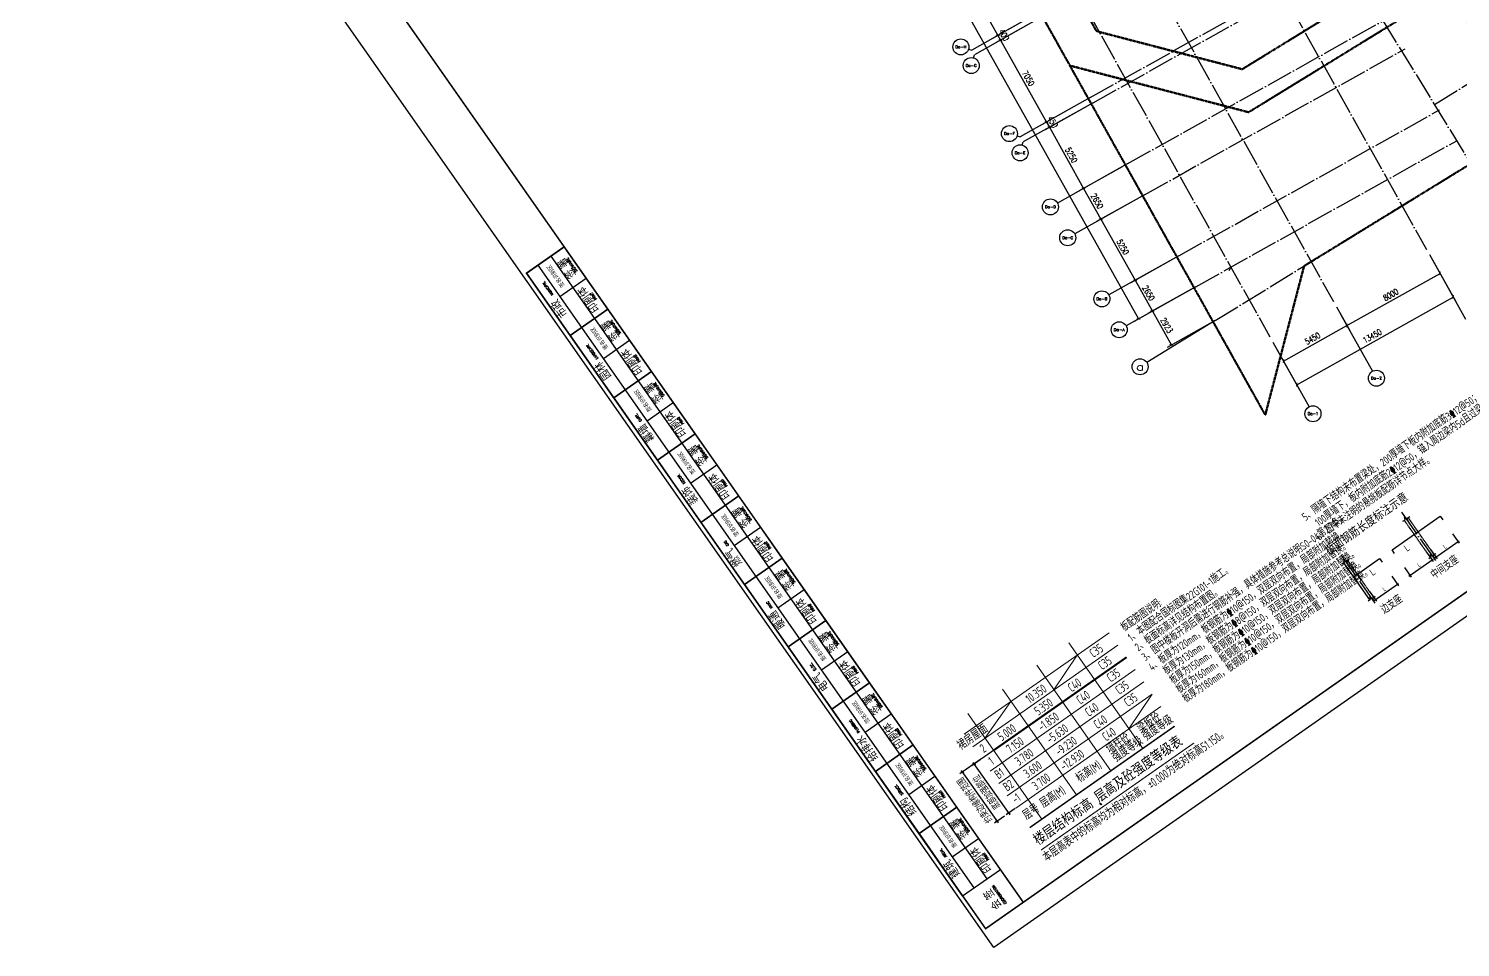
# Model space of a CAD drawing. Header units: millimetres. Extents: x 1089227 to 13101469, y 618865 to 10240562.
# Drawn here: x 2600926 to 2708273, y 4721512 to 4790405 of the extents above; entities that cross this region are included whole.
import ezdxf
from ezdxf.enums import TextEntityAlignment as Align

# ---------------------------------------------------------------- set-up
doc = ezdxf.new("R2010")
doc.units = ezdxf.units.MM
doc.header["$LTSCALE"] = 1000
doc.header["$PDMODE"] = 3
doc.header["$PDSIZE"] = 200
for name, pattern in [('A09-G-CTRL-用地红线+建筑退线_设计区$0$A02-G-MAIN-用地红线+退线_设计区$0$Redline1', [20, 10, -2, 2, -2, 2, -2]), ('DASH', [0.35, 0.25, -0.1]), ('DOTE', [2.42, 2, -0.2, 0.02, -0.2])]:
    doc.linetypes.add(name, pattern=pattern)
doc.layers.get('0').update_dxf_attribs({"linetype": 'CONTINUOUS'})
doc.layers.get('Defpoints').update_dxf_attribs({"linetype": 'CONTINUOUS'})
for name, color, linetype, lineweight in [('A09-G-CTRL-用地红线+建筑退线_设计区$0$Z-REDL(用地红线)', 10, 'CONTINUOUS', 60), ('S-TABLE', 113, 'CONTINUOUS', 0), ('S-TEXT', 32, 'CONTINUOUS', 0)]:
    doc.layers.add(name, color=color, linetype=linetype, lineweight=lineweight)
for name, color, linetype in [('AXIS', 3, 'CONTINUOUS'), ('AXIS_TEXT', 7, 'CONTINUOUS'), ('BFJ-L', 6, 'CONTINUOUS'), ('DIM', 3, 'CONTINUOUS'), ('DOTE', 1, 'DOTE'), ('DT', 3, 'CONTINUOUS'), ('JG-SM', 3, 'CONTINUOUS'), ('P-dim', 3, 'CONTINUOUS'), ('TAB_TH', 7, 'CONTINUOUS'), ('text-板面筋', 3, 'CONTINUOUS'), ('TK', 4, 'CONTINUOUS'), ('TK-TEXT', 7, 'CONTINUOUS'), ('VHBoundary', 4, 'CONTINUOUS'), ('梁__实线', 4, 'CONTINUOUS'), ('梁__虚线', 4, 'DASH')]:
    doc.layers.add(name, color=color, linetype=linetype)
doc.layers.add('TK-MEMO', color=8, linetype='CONTINUOUS', plot=False)
doc.styles.add('_TCH_AXIS', font='COMPLEX', dxfattribs={"bigfont": 'AllInOneBig.shx'})
doc.styles.add('_TCH_DIM_T3', font='SIMPLEX', dxfattribs={"width": 0.705882, "bigfont": 'AllInOneBig.shx'})
doc.styles.add('COMPLEX', font='COMPLEX', dxfattribs={"bigfont": 'AllInOneBig.shx'})
doc.styles.add('SADITK', font='sadixcsg.shx', dxfattribs={"bigfont": 'AllInOneBig.shx'})
doc.styles.add('SADITK-SX', font='simfang.ttf', dxfattribs={"width": 0.7})
doc.styles.add('SADITK-YW', font='romanc.shx', dxfattribs={"width": 0.7, "bigfont": 'AllInOneBig.shx'})
doc.styles.add('TM', font='simhei.ttf', dxfattribs={"width": 0.8})
doc.styles.add('TSSD_Dimension', font='tssdeng.shx', dxfattribs={"width": 0.75, "bigfont": 'Hztxt.shx'})
doc.styles.add('TSSD_Label', font='Tssdeng.shx', dxfattribs={"width": 0.7, "bigfont": 'hztxt.shx'})
doc.styles.add('TSSD_Norm', font='Tssdeng.shx', dxfattribs={"width": 0.7, "bigfont": 'hztxt.shx'})
doc.styles.add('TSSD_Rein', font='tssdeng.shx', dxfattribs={"width": 0.7, "bigfont": 'hztxt.shx'})
doc.styles.add('黑体', font='simhei.ttf', dxfattribs={"width": 0.8})
doc.dimstyles.new('_TCH_ARCH&&150', dxfattribs={"dimtxt": 446.25, "dimasz": 150, "dimexe": 375, "dimexo": 450, "dimgap": 189.375, "dimtad": 1, "dimdec": 0, "dimzin": 0, "dimdsep": 46, "dimtxsty": '_TCH_DIM_T3', "dimblk": 'ARCHTICK', "dimcen": 0.09, "dimclrt": 7, "dimazin": 2, "dimtfac": 1, "dimtdec": 0, "dimtix": 1, "dimtmove": 2, "dimatfit": 3, "dimfxl": 0, "dimtolj": 1, "dimtzin": 0, "dimarcsym": 0})
doc.dimstyles.new('TSSD_100_100', dxfattribs={"dimtxt": 350, "dimasz": 100, "dimexe": 150, "dimexo": 250, "dimgap": 100, "dimtad": 1, "dimdec": 0, "dimzin": 0, "dimdsep": 46, "dimtxsty": 'TSSD_Dimension', "dimblk": 'ARCHTICK', "dimblk1": 'ARCHTICK', "dimblk2": 'ARCHTICK', "dimcen": 0, "dimdle": 100, "dimclrt": 7, "dimadec": 0, "dimazin": 0, "dimtfac": 1, "dimtdec": 0, "dimtix": 1, "dimtmove": 2, "dimatfit": 3, "dimfxl": 0, "dimtolj": 1, "dimtzin": 0, "dimarcsym": 0})
doc.dimstyles.new('TSSD_150_150', dxfattribs={"dimtxt": 525, "dimasz": 150, "dimexe": 225, "dimexo": 375, "dimgap": 150, "dimtad": 1, "dimdec": 0, "dimzin": 0, "dimdsep": 46, "dimtxsty": 'TSSD_Dimension', "dimblk": 'ARCHTICK', "dimblk1": 'ARCHTICK', "dimblk2": 'ARCHTICK', "dimcen": 0, "dimdle": 150, "dimclrt": 7, "dimadec": 0, "dimazin": 0, "dimtfac": 1, "dimtdec": 0, "dimtix": 1, "dimtmove": 2, "dimatfit": 3, "dimfxl": 0, "dimtolj": 1, "dimtzin": 0, "dimarcsym": 0})

# ---------------------------------------------------------------- blocks, each defined once
blk = doc.blocks.new('0323最综用地红线')
at = {"layer": 'A09-G-CTRL-用地红线+建筑退线_设计区$0$Z-REDL(用地红线)', "color": 1, "linetype": 'A09-G-CTRL-用地红线+建筑退线_设计区$0$A02-G-MAIN-用地红线+退线_设计区$0$Redline1', "ltscale": 0.0005}
for points in [[(8169550, 3509328), (8160131, 3503545), (8152099, 3498611), (8138696, 3502107), (8115930, 3542824)], [(8158561, 3506101), (8151618, 3501837), (8140691, 3504687), (8118551, 3544286)], [(8153344, 3475908), (8156256, 3487078), (8166404, 3493310), (8175832, 3499100), (8189738, 3507641), (8203075, 3515832), (8223107, 3528134), (8224907, 3529233), (8229091, 3531724)], [(8138696, 3502107), (8153344, 3475908)]]:
    blk.add_lwpolyline(points, dxfattribs=at)
at = {"layer": 'Defpoints'}
blk.add_line((8150768, 3486993), (8150625, 3486724), dxfattribs=at)
blk = doc.blocks.new('template_31-施工图_A0_A0_1.0000_3fa9c08c64a9101061c9a26412af947e', base_point=(-1189, 0))
at = {"layer": 'TK'}
for p, q in [((-1187, 30), (-1187, 410)), ((-1180, 30), (-1180, 410)), ((-1172, 30), (-1172, 410)), ((-1180, 391), (-1164, 391)), ((-1180, 353), (-1164, 353)), ((-1180, 315), (-1164, 315)), ((-1180, 277), (-1164, 277)), ((-1180, 239), (-1164, 239)), ((-1180, 201), (-1164, 201)), ((-1180, 163), (-1164, 163)), ((-1180, 125), (-1164, 125)), ((-1180, 87), (-1164, 87)), ((-1180, 49), (-1164, 49))]:
    blk.add_line(p, q, dxfattribs=at)
for points in [[(-1189, 841), (1189, 841), (1189, 0), (-1189, 0)], [(-1187, 372), (-1164, 372), (-1164, 410), (-1187, 410)], [(-1187, 334), (-1164, 334), (-1164, 372), (-1187, 372)], [(-1187, 296), (-1164, 296), (-1164, 334), (-1187, 334)], [(-1187, 258), (-1164, 258), (-1164, 296), (-1187, 296)], [(-1187, 220), (-1164, 220), (-1164, 258), (-1187, 258)], [(-1187, 182), (-1164, 182), (-1164, 220), (-1187, 220)], [(-1187, 144), (-1164, 144), (-1164, 182), (-1187, 182)], [(-1187, 106), (-1164, 106), (-1164, 144), (-1187, 144)], [(-1187, 68), (-1164, 68), (-1164, 106), (-1187, 106)], [(-1187, 30), (-1164, 30), (-1164, 68), (-1187, 68)]]:
    blk.add_lwpolyline(points, close=True, dxfattribs=at)
at = {"layer": 'TK', "const_width": 0.8}
blk.add_lwpolyline([(-1164, 831), (-1164, 10), (1179, 10), (1179, 831)], close=True, dxfattribs=at)
at = {"layer": 'TK', "color": 4, "const_width": 0.8}
blk.add_lwpolyline([(-1164, 10), (-1187, 10), (-1187, 410), (-1164, 410)], close=True, dxfattribs=at)
at = {"layer": 'VHBoundary'}
blk.add_lwpolyline([(-1189, 841), (1189, 841), (1189, 0), (-1189, 0)], close=True, dxfattribs=at)
at = {"layer": 'TK', "style": 'SADITK-YW', "width": 0.9}
for s, p in [('   MUNICIPAL', (-1182, 391)), ('  LANDSCAPE', (-1182, 353)), ('  CURT.', (-1182, 315)), ('  DECOR.', (-1182, 277)), ('  GAS', (-1182, 239)), ('  HVAC', (-1182, 201)), ('  ELEC.', (-1182, 163)), ('  PLUMBING', (-1182, 125)), ('  STRUCT.', (-1182, 87)), ('  ARCHI.', (-1182, 49))]:
    blk.add_text(s, height=1.3, rotation=90, dxfattribs=at).set_placement(p)
at = {"layer": 'TK', "style": 'SADITK'}
for s, p in [('签 署', (-1167, 400.5)), ('印刷体', (-1167, 381.5)), ('签 署', (-1167, 362.5)), ('印刷体', (-1167, 343.5)), ('签 署', (-1167, 324.5)), ('印刷体', (-1167, 305.5)), ('签 署', (-1167, 286.5)), ('印刷体', (-1167, 267.5)), ('签 署', (-1167, 248.5)), ('印刷体', (-1167, 229.5)), ('签 署', (-1167, 210.5)), ('印刷体', (-1167, 191.5)), ('签 署', (-1167, 172.5)), ('印刷体', (-1167, 153.5)), ('签 署', (-1167, 134.5)), ('印刷体', (-1167, 115.5)), ('签 署', (-1167, 96.5)), ('印刷体', (-1167, 77.5)), ('签 署', (-1167, 58.5)), ('印刷体', (-1167, 39.5))]:
    blk.add_text(s, height=4, rotation=90, dxfattribs=at).set_placement(p, align=Align.CENTER)
at = {"layer": 'TK', "style": 'SADITK-YW', "width": 0.9}
for s, p in [('SIGNATURE', (-1165.5, 400.5)), ('PRINT', (-1165.5, 381.5)), ('SIGNATURE', (-1165.5, 362.5)), ('PRINT', (-1165.5, 343.5)), ('SIGNATURE', (-1165.5, 324.5)), ('PRINT', (-1165.5, 305.5)), ('SIGNATURE', (-1165.5, 286.5)), ('PRINT', (-1165.5, 267.5)), ('SIGNATURE', (-1165.5, 248.5)), ('PRINT', (-1165.5, 229.5)), ('SIGNATURE', (-1165.5, 210.5)), ('PRINT', (-1165.5, 191.5)), ('SIGNATURE', (-1165.5, 172.5)), ('PRINT', (-1165.5, 153.5)), ('SIGNATURE', (-1165.5, 134.5)), ('PRINT', (-1165.5, 115.5)), ('SIGNATURE', (-1165.5, 96.5)), ('PRINT', (-1165.5, 77.5)), ('SIGNATURE', (-1165.5, 58.5)), ('PRINT', (-1165.5, 39.5)), ('COORDINATION', (-1171, 20))]:
    blk.add_text(s, height=1.3, rotation=90, dxfattribs=at).set_placement(p, align=Align.CENTER)
at = {"layer": 'TK', "style": 'SADITK'}
for s, p in [('市政', (-1181.5, 391)), ('园林', (-1181.5, 353)), ('幕墙', (-1181.5, 315)), ('装饰', (-1181.5, 277)), ('燃气', (-1181.5, 239)), ('暖通', (-1181.5, 201)), ('电气', (-1181.5, 163)), ('给排水', (-1181.5, 125)), ('结构', (-1181.5, 87)), ('建筑', (-1181.5, 49))]:
    blk.add_text(s, height=4, rotation=90, dxfattribs=at).set_placement(p, align=Align.RIGHT)
blk.add_text('会 签', height=4, rotation=90, dxfattribs=at).set_placement((-1176, 20), align=Align.MIDDLE)
at = {"layer": 'TK-MEMO', "style": 'SADITK'}
for p in [(-1176, 400.5), (-1176, 362.5), (-1176, 324.5), (-1176, 286.5), (-1176, 248.5), (-1176, 210.5), (-1176, 172.5), (-1176, 134.5), (-1176, 96.5), (-1176, 58.5)]:
    blk.add_text('签名识别区', height=2, rotation=90, dxfattribs=at).set_placement(p, align=Align.MIDDLE)
at = {"layer": 'TK-TEXT', "style": 'SADITK-SX', "width": 0.7}
for tag, p in [('市政会签', (-1176, 381.5)), ('园林会签', (-1176, 343.5)), ('幕墙会签', (-1176, 305.5)), ('装饰会签', (-1176, 267.5)), ('燃气会签', (-1176, 229.5)), ('暖通会签', (-1176, 191.5)), ('电气会签', (-1176, 153.5)), ('给排水会签', (-1176, 115.5)), ('结构会签', (-1176, 77.5)), ('建筑会签', (-1176, 39.5))]:
    blk.add_attdef(tag, text='', height=4, rotation=90, dxfattribs=at).set_placement(p, align=Align.MIDDLE_CENTER)
for tag, height, p in [('专业审定', 4, (1134.75, 268)), ('专业审核', 4, (1134.75, 248)), ('项目负责1', 4, (1134.75, 238)), ('项目负责2', 4, (1134.75, 228)), ('专业负责1', 4, (1134.75, 218)), ('专业负责2', 4, (1134.75, 208)), ('专业校对', 4, (1134.75, 198)), ('专业设计', 4, (1134.75, 188)), ('方案设计', 4, (1134.75, 178)), ('专业制图', 4, (1134.75, 168)), ('建设单位_001', 4, (1148.5, 140)), ('建设地点_001', 4, (1148.5, 124)), ('工程名称_001', 4, (1148.5, 106)), ('子项名称_001', 4, (1148.5, 86)), ('图纸名称_001', 4, (1148.5, 66)), ('版次', 4, (1129.5, 53)), ('日期', 4, (1165, 53)), ('图别', 4, (1129.5, 43)), ('图号', 4, (1165, 43)), ('合同号', 4, (1136, 30)), ('项目编号1', 2, (1114.06, 13.58)), ('阶段编号1', 2, (1132.25, 13.75)), ('子项编号1', 2, (1144.75, 13.75))]:
    blk.add_attdef(tag, text='', height=height, dxfattribs=at).set_placement(p, align=Align.MIDDLE_CENTER)
blk = doc.blocks.new('_ArchTick')
at = {"color": 0, "linetype": 'ByBlock', "const_width": 0.3}
blk.add_lwpolyline([(-0.71, -0.71), (0.71, 0.71)], dxfattribs=at)
blk = doc.blocks.new('*D419')
at = {"layer": 'AXIS', "color": 0, "lineweight": -2, "transparency": 16777216}
for p, q in [((-169926, -51750), (-167960, -55262)), ((-179879, -61506), (-168143, -54935)), ((-181662, -58321), (-179696, -61833))]:
    blk.add_line(p, q, dxfattribs=at)
at = {"layer": 'Defpoints', "color": 0, "transparency": 16777216}
for p in [(-170146, -51358), (-168143, -54935), (-181882, -57929)]:
    blk.add_point(p, dxfattribs=at)
at = {"layer": 'AXIS', "color": 0, "lineweight": -2, "transparency": 16777216, "xscale": 150, "yscale": 150, "zscale": 150}
for p, rotation in [((-168143, -54935), 29.2447278322574), ((-179879, -61506), 209.2447278322574)]:
    blk.add_blockref('_ArchTick', p, dxfattribs=dict(at, rotation=rotation))
at = {"layer": 'AXIS', "color": 7, "transparency": 16777216, "insert": (-174213, -57861), "char_height": 446.2, "attachment_point": 5, "rotation": 29.24473, "style": '_TCH_DIM_T3'}
blk.add_mtext('\\A1;13450', dxfattribs=at)
blk = doc.blocks.new('*D420')
at = {"layer": 'AXIS', "color": 0, "lineweight": -2, "transparency": 16777216}
for p, q in [((-176907, -55659), (-175932, -57399)), ((-180871, -59734), (-176116, -57071)), ((-181662, -58321), (-180688, -60061))]:
    blk.add_line(p, q, dxfattribs=at)
at = {"layer": 'Defpoints', "color": 0, "transparency": 16777216}
for p in [(-177127, -55266), (-181882, -57929), (-176116, -57071)]:
    blk.add_point(p, dxfattribs=at)
at = {"layer": 'AXIS', "color": 0, "lineweight": -2, "transparency": 16777216, "xscale": 150, "yscale": 150, "zscale": 150}
for p, rotation in [((-176116, -57071), 29.24472783225857), ((-180871, -59734), 209.2447278322586)]:
    blk.add_blockref('_ArchTick', p, dxfattribs=dict(at, rotation=rotation))
at = {"layer": 'AXIS', "color": 7, "transparency": 16777216, "insert": (-178695, -58043), "char_height": 446.2, "attachment_point": 5, "rotation": 29.24473, "style": '_TCH_DIM_T3'}
blk.add_mtext('\\A1;5450', dxfattribs=at)
blk = doc.blocks.new('*D421')
at = {"layer": 'AXIS', "color": 0, "lineweight": -2, "transparency": 16777216}
for p, q in [((-169926, -51750), (-168952, -53490)), ((-176116, -57071), (-169135, -53163)), ((-176907, -55659), (-175932, -57399))]:
    blk.add_line(p, q, dxfattribs=at)
at = {"layer": 'Defpoints', "color": 0, "transparency": 16777216}
for p in [(-170146, -51358), (-169135, -53163), (-177127, -55266)]:
    blk.add_point(p, dxfattribs=at)
at = {"layer": 'AXIS', "color": 0, "lineweight": -2, "transparency": 16777216, "xscale": 150, "yscale": 150, "zscale": 150}
for p, rotation in [((-169135, -53163), 29.24472783225661), ((-176116, -57071), 209.2447278322566)]:
    blk.add_blockref('_ArchTick', p, dxfattribs=dict(at, rotation=rotation))
at = {"layer": 'AXIS', "color": 7, "transparency": 16777216, "insert": (-172827, -54757), "char_height": 446.2, "attachment_point": 5, "rotation": 29.24473, "style": '_TCH_DIM_T3'}
blk.add_mtext('\\A1;8000', dxfattribs=at)
blk = doc.blocks.new('_AXISO')
blk.add_circle((0, 0), 0.5)
at = {"layer": 'AXIS_TEXT', "style": 'COMPLEX', "width": 1.041667}
blk.add_attdef('A', text='', height=0.56, dxfattribs=at).set_placement((-0.25, -0.28), (0.25, -0.28), align=Align.FIT)
blk = doc.blocks.new('*D422')
at = {"layer": 'AXIS', "color": 0, "lineweight": -2, "transparency": 16777216}
for p, q in [((-216696, -2812), (-220950, -5193)), ((-220623, -5010), (-191750, -56577)), ((-187823, -54379), (-192077, -56760))]:
    blk.add_line(p, q, dxfattribs=at)
at = {"layer": 'Defpoints', "color": 0, "transparency": 16777216}
for p in [(-216304, -2592), (-187431, -54159), (-191750, -56577)]:
    blk.add_point(p, dxfattribs=at)
at = {"layer": 'AXIS', "color": 0, "lineweight": -2, "transparency": 16777216, "xscale": 150, "yscale": 150, "zscale": 150}
for p, rotation in [((-220623, -5010), 119.2447278322573), ((-191750, -56577), 299.2447278322574)]:
    blk.add_blockref('_ArchTick', p, dxfattribs=dict(at, rotation=rotation))
at = {"layer": 'AXIS', "color": 7, "transparency": 16777216, "insert": (-205826, -30592), "char_height": 446.2, "attachment_point": 5, "rotation": 299.24473, "style": '_TCH_DIM_T3'}
blk.add_mtext('\\A1;59100', dxfattribs=at)
blk = doc.blocks.new('*D423')
at = {"layer": 'AXIS', "color": 0, "lineweight": -2, "transparency": 16777216}
for p, q in [((-187823, -54379), (-191030, -56174)), ((-190703, -55991), (-189275, -58541)), ((-186395, -56929), (-189602, -58725))]:
    blk.add_line(p, q, dxfattribs=at)
at = {"layer": 'Defpoints', "color": 0, "transparency": 16777216}
for p in [(-187431, -54159), (-186003, -56709), (-189275, -58541)]:
    blk.add_point(p, dxfattribs=at)
at = {"layer": 'AXIS', "color": 0, "lineweight": -2, "transparency": 16777216, "xscale": 150, "yscale": 150, "zscale": 150}
for p, rotation in [((-190703, -55991), 119.2447278322491), ((-189275, -58541), 299.2447278322491)]:
    blk.add_blockref('_ArchTick', p, dxfattribs=dict(at, rotation=rotation))
at = {"layer": 'AXIS', "color": 7, "transparency": 16777216, "insert": (-189629, -57065), "char_height": 446.2, "attachment_point": 5, "rotation": 299.24473, "style": '_TCH_DIM_T3'}
blk.add_mtext('\\A1;2923', dxfattribs=at)
blk = doc.blocks.new('*D424')
at = {"layer": 'AXIS', "color": 0, "lineweight": -2, "transparency": 16777216}
for p, q in [((-189118, -52067), (-192325, -53862)), ((-191997, -53679), (-190703, -55991)), ((-187823, -54379), (-191030, -56174))]:
    blk.add_line(p, q, dxfattribs=at)
at = {"layer": 'Defpoints', "color": 0, "transparency": 16777216}
for p in [(-188725, -51847), (-187431, -54159), (-190703, -55991)]:
    blk.add_point(p, dxfattribs=at)
at = {"layer": 'AXIS', "color": 0, "lineweight": -2, "transparency": 16777216, "xscale": 150, "yscale": 150, "zscale": 150}
for p, rotation in [((-191997, -53679), 119.2447278322587), ((-190703, -55991), 299.2447278322587)]:
    blk.add_blockref('_ArchTick', p, dxfattribs=dict(at, rotation=rotation))
at = {"layer": 'AXIS', "color": 7, "transparency": 16777216, "insert": (-190990, -54633), "char_height": 446.2, "attachment_point": 5, "rotation": 299.24473, "style": '_TCH_DIM_T3'}
blk.add_mtext('\\A1;2650', dxfattribs=at)
blk = doc.blocks.new('*D425')
at = {"layer": 'AXIS', "color": 0, "lineweight": -2, "transparency": 16777216}
for p, q in [((-191683, -47486), (-194889, -49281)), ((-194562, -49098), (-191997, -53679)), ((-189118, -52067), (-192325, -53862))]:
    blk.add_line(p, q, dxfattribs=at)
at = {"layer": 'Defpoints', "color": 0, "transparency": 16777216}
for p in [(-191290, -47266), (-188725, -51847), (-191997, -53679)]:
    blk.add_point(p, dxfattribs=at)
at = {"layer": 'AXIS', "color": 0, "lineweight": -2, "transparency": 16777216, "xscale": 150, "yscale": 150, "zscale": 150}
for p, rotation in [((-194562, -49098), 119.2447278322575), ((-191997, -53679), 299.2447278322575)]:
    blk.add_blockref('_ArchTick', p, dxfattribs=dict(at, rotation=rotation))
at = {"layer": 'AXIS', "color": 7, "transparency": 16777216, "insert": (-192920, -51187), "char_height": 446.2, "attachment_point": 5, "rotation": 299.24473, "style": '_TCH_DIM_T3'}
blk.add_mtext('\\A1;5250', dxfattribs=at)
blk = doc.blocks.new('*D426')
at = {"layer": 'AXIS', "color": 0, "lineweight": -2, "transparency": 16777216}
for p, q in [((-192977, -45174), (-196184, -46969)), ((-195857, -46786), (-194562, -49098)), ((-191683, -47486), (-194889, -49281))]:
    blk.add_line(p, q, dxfattribs=at)
at = {"layer": 'Defpoints', "color": 0, "transparency": 16777216}
for p in [(-192585, -44954), (-191290, -47266), (-194562, -49098)]:
    blk.add_point(p, dxfattribs=at)
at = {"layer": 'AXIS', "color": 0, "lineweight": -2, "transparency": 16777216, "xscale": 150, "yscale": 150, "zscale": 150}
for p, rotation in [((-195857, -46786), 119.2447278322587), ((-194562, -49098), 299.2447278322587)]:
    blk.add_blockref('_ArchTick', p, dxfattribs=dict(at, rotation=rotation))
at = {"layer": 'AXIS', "color": 7, "transparency": 16777216, "insert": (-194850, -47740), "char_height": 446.2, "attachment_point": 5, "rotation": 299.24473, "style": '_TCH_DIM_T3'}
blk.add_mtext('\\A1;2650', dxfattribs=at)
blk = doc.blocks.new('*D427')
at = {"layer": 'AXIS', "color": 0, "lineweight": -2, "transparency": 16777216}
for p, q in [((-195542, -40593), (-198749, -42388)), ((-198422, -42205), (-195857, -46786)), ((-192977, -45174), (-196184, -46969))]:
    blk.add_line(p, q, dxfattribs=at)
at = {"layer": 'Defpoints', "color": 0, "transparency": 16777216}
for p in [(-195150, -40373), (-192585, -44954), (-195857, -46786)]:
    blk.add_point(p, dxfattribs=at)
at = {"layer": 'AXIS', "color": 0, "lineweight": -2, "transparency": 16777216, "xscale": 150, "yscale": 150, "zscale": 150}
for p, rotation in [((-198422, -42205), 119.2447278322575), ((-195857, -46786), 299.2447278322575)]:
    blk.add_blockref('_ArchTick', p, dxfattribs=dict(at, rotation=rotation))
at = {"layer": 'AXIS', "color": 7, "transparency": 16777216, "insert": (-196779, -44294), "char_height": 446.2, "attachment_point": 5, "rotation": 299.24473, "style": '_TCH_DIM_T3'}
blk.add_mtext('\\A1;5250', dxfattribs=at)
blk = doc.blocks.new('*D428')
at = {"layer": 'AXIS', "color": 0, "lineweight": -2, "transparency": 16777216}
for p, q in [((-195762, -40200), (-198969, -41995)), ((-195542, -40593), (-198749, -42388)), ((-198642, -41812), (-198715, -41681)), ((-198642, -41812), (-198422, -42205)), ((-198422, -42205), (-198348, -42336))]:
    blk.add_line(p, q, dxfattribs=at)
at = {"layer": 'Defpoints', "color": 0, "transparency": 16777216}
for p in [(-195370, -39980), (-195150, -40373), (-198422, -42205)]:
    blk.add_point(p, dxfattribs=at)
at = {"layer": 'AXIS', "color": 0, "lineweight": -2, "transparency": 16777216, "xscale": 150, "yscale": 150, "zscale": 150}
for p, rotation in [((-198642, -41812), 299.2447278322708), ((-198422, -42205), 119.2447278322708)]:
    blk.add_blockref('_ArchTick', p, dxfattribs=dict(at, rotation=rotation))
at = {"layer": 'AXIS', "color": 7, "transparency": 16777216, "insert": (-198172, -41807), "char_height": 446.2, "attachment_point": 5, "rotation": 299.24473, "style": '_TCH_DIM_T3'}
blk.add_mtext('\\A1;450', dxfattribs=at)
blk = doc.blocks.new('*D429')
at = {"layer": 'AXIS', "color": 0, "lineweight": -2, "transparency": 16777216}
for p, q in [((-199206, -34049), (-202413, -35844)), ((-202086, -35661), (-198642, -41812)), ((-195762, -40200), (-198969, -41995))]:
    blk.add_line(p, q, dxfattribs=at)
at = {"layer": 'Defpoints', "color": 0, "transparency": 16777216}
for p in [(-198814, -33829), (-195370, -39980), (-198642, -41812)]:
    blk.add_point(p, dxfattribs=at)
at = {"layer": 'AXIS', "color": 0, "lineweight": -2, "transparency": 16777216, "xscale": 150, "yscale": 150, "zscale": 150}
for p, rotation in [((-202086, -35661), 119.244727832259), ((-198642, -41812), 299.244727832259)]:
    blk.add_blockref('_ArchTick', p, dxfattribs=dict(at, rotation=rotation))
at = {"layer": 'AXIS', "color": 7, "transparency": 16777216, "insert": (-200004, -38535), "char_height": 446.2, "attachment_point": 5, "rotation": 299.24473, "style": '_TCH_DIM_T3'}
blk.add_mtext('\\A1;7050', dxfattribs=at)
blk = doc.blocks.new('*D430')
at = {"layer": 'AXIS', "color": 0, "lineweight": -2, "transparency": 16777216}
for p, q in [((-199402, -33700), (-202608, -35495)), ((-199206, -34049), (-202413, -35844)), ((-202281, -35312), (-202354, -35181)), ((-202281, -35312), (-202086, -35661)), ((-202086, -35661), (-202012, -35792))]:
    blk.add_line(p, q, dxfattribs=at)
at = {"layer": 'Defpoints', "color": 0, "transparency": 16777216}
for p in [(-199009, -33480), (-198814, -33829), (-202086, -35661)]:
    blk.add_point(p, dxfattribs=at)
at = {"layer": 'AXIS', "color": 0, "lineweight": -2, "transparency": 16777216, "xscale": 150, "yscale": 150, "zscale": 150}
for p, rotation in [((-202281, -35312), 299.2447278322232), ((-202086, -35661), 119.2447278322232)]:
    blk.add_blockref('_ArchTick', p, dxfattribs=dict(at, rotation=rotation))
at = {"layer": 'AXIS', "color": 7, "transparency": 16777216, "insert": (-201824, -35285), "char_height": 446.2, "attachment_point": 5, "rotation": 299.24473, "style": '_TCH_DIM_T3'}
blk.add_mtext('\\A1;400', dxfattribs=at)
blk = doc.blocks.new('*D431')
at = {"layer": 'AXIS', "color": 0, "lineweight": -2, "transparency": 16777216}
for p, q in [((-201258, -30384), (-204465, -32179)), ((-204138, -31996), (-202281, -35312)), ((-199402, -33700), (-202608, -35495))]:
    blk.add_line(p, q, dxfattribs=at)
at = {"layer": 'Defpoints', "color": 0, "transparency": 16777216}
for p in [(-200866, -30164), (-199009, -33480), (-202281, -35312)]:
    blk.add_point(p, dxfattribs=at)
at = {"layer": 'AXIS', "color": 0, "lineweight": -2, "transparency": 16777216, "xscale": 150, "yscale": 150, "zscale": 150}
for p, rotation in [((-204138, -31996), 119.2447278322526), ((-202281, -35312), 299.2447278322526)]:
    blk.add_blockref('_ArchTick', p, dxfattribs=dict(at, rotation=rotation))
at = {"layer": 'AXIS', "color": 7, "transparency": 16777216, "insert": (-202850, -33452), "char_height": 446.2, "attachment_point": 5, "rotation": 299.24473, "style": '_TCH_DIM_T3'}
blk.add_mtext('\\A1;3800', dxfattribs=at)
blk = doc.blocks.new('*D450')
at = {"layer": 'AXIS', "color": 0, "lineweight": -2, "transparency": 16777216}
for p, q in [((-173409, -19984), (-175525, -21284)), ((-175206, -21087), (-165000, -37704)), ((-163203, -36600), (-165320, -37900))]:
    blk.add_line(p, q, dxfattribs=at)
at = {"layer": 'Defpoints', "color": 0, "transparency": 16777216}
for p in [(-173025, -19748), (-162820, -36364), (-165000, -37704)]:
    blk.add_point(p, dxfattribs=at)
at = {"layer": 'AXIS', "color": 0, "lineweight": -2, "transparency": 16777216, "xscale": 150, "yscale": 150, "zscale": 150}
for p, rotation in [((-175206, -21087), 121.5582110074274), ((-165000, -37704), 301.5582110074274)]:
    blk.add_blockref('_ArchTick', p, dxfattribs=dict(at, rotation=rotation))
at = {"layer": 'AXIS', "color": 7, "transparency": 16777216, "insert": (-169751, -29180), "char_height": 446.2, "attachment_point": 5, "rotation": 301.55821, "style": '_TCH_DIM_T3'}
blk.add_mtext('\\A1;19500', dxfattribs=at)
blk = doc.blocks.new('*D451')
at = {"layer": 'AXIS', "color": 0, "lineweight": -2, "transparency": 16777216}
for p, q in [((-166814, -30720), (-168068, -31490)), ((-167748, -31294), (-164137, -37173)), ((-163203, -36600), (-164457, -37370))]:
    blk.add_line(p, q, dxfattribs=at)
at = {"layer": 'Defpoints', "color": 0, "transparency": 16777216}
for p in [(-166431, -30485), (-162820, -36364), (-164137, -37173)]:
    blk.add_point(p, dxfattribs=at)
at = {"layer": 'AXIS', "color": 0, "lineweight": -2, "transparency": 16777216, "xscale": 150, "yscale": 150, "zscale": 150}
for p, rotation in [((-167748, -31294), 121.5582110074271), ((-164137, -37173), 301.5582110074271)]:
    blk.add_blockref('_ArchTick', p, dxfattribs=dict(at, rotation=rotation))
at = {"layer": 'AXIS', "color": 7, "transparency": 16777216, "insert": (-165591, -34018), "char_height": 446.2, "attachment_point": 5, "rotation": 301.55821, "style": '_TCH_DIM_T3'}
blk.add_mtext('\\A1;6900', dxfattribs=at)
blk = doc.blocks.new('*D899')
at = {"layer": 'Defpoints', "color": 0, "ltscale": 1000, "transparency": 16777216}
for p in [(530, 8167, 94555), (-405, 3667), (586, 3667, 94555)]:
    blk.add_point(p, dxfattribs=at)
at = {"layer": 'P-dim', "color": 0, "lineweight": -2, "ltscale": 1000, "transparency": 16777216}
for p, q in [((155, 8167), (-630, 8167)), ((-405, 8317), (-405, 3517)), ((211, 3667), (-630, 3667))]:
    blk.add_line(p, q, dxfattribs=at)
at = {"layer": 'P-dim', "color": 0, "lineweight": -2, "ltscale": 1000, "transparency": 16777216, "xscale": 150, "yscale": 150, "zscale": 150}
for p, rotation in [((-405, 8167), 90), ((-405, 3667), 270)]:
    blk.add_blockref('_ArchTick', p, dxfattribs=dict(at, rotation=rotation))
at = {"layer": 'P-dim', "color": 7, "ltscale": 1000, "transparency": 16777216, "insert": (-817, 5917), "char_height": 525, "attachment_point": 5, "rotation": 90, "style": 'TSSD_Rein'}
blk.add_mtext('\\A1;底部加强部位', dxfattribs=at)
blk = doc.blocks.new('*D900')
at = {"layer": 'Defpoints', "color": 0, "ltscale": 1000, "transparency": 16777216}
for p in [(586, 8167, 94555), (-1476, 3667), (-405, 3667)]:
    blk.add_point(p, dxfattribs=at)
at = {"layer": 'P-dim', "color": 0, "lineweight": -2, "ltscale": 1000, "transparency": 16777216}
for p, q in [((211, 8167), (-1701, 8167)), ((-1476, 8317), (-1476, 3517)), ((-780, 3667), (-1701, 3667))]:
    blk.add_line(p, q, dxfattribs=at)
at = {"layer": 'P-dim', "color": 0, "lineweight": -2, "ltscale": 1000, "transparency": 16777216, "xscale": 150, "yscale": 150, "zscale": 150}
for p, rotation in [((-1476, 8167), 90), ((-1476, 3667), 270)]:
    blk.add_blockref('_ArchTick', p, dxfattribs=dict(at, rotation=rotation))
at = {"layer": 'P-dim', "color": 7, "ltscale": 1000, "transparency": 16777216, "insert": (-1888, 5917), "char_height": 525, "attachment_point": 5, "rotation": 90, "style": 'TSSD_Rein'}
blk.add_mtext('\\A1;约束边缘构件范围', dxfattribs=at)
blk = doc.blocks.new('*D596')
at = {"layer": 'Defpoints', "color": 0, "transparency": 16777216}
for p in [(2703001, 4749544), (2701338, 4748379), (2703556, 4748750)]:
    blk.add_point(p, dxfattribs=at)
at = {"layer": 'DIM', "color": 0, "lineweight": -2, "transparency": 16777216}
for p, q in [((2703144, 4749339), (2703643, 4748627)), ((2701481, 4748174), (2701980, 4747463)), ((2701812, 4747528), (2703638, 4748807))]:
    blk.add_line(p, q, dxfattribs=at)
at = {"layer": 'DIM', "color": 0, "lineweight": -2, "transparency": 16777216, "xscale": 100, "yscale": 100, "zscale": 100}
for p, rotation in [((2703556, 4748750), 35.00532205412573), ((2701894, 4747585), 215.0053220541257)]:
    blk.add_blockref('_ArchTick', p, dxfattribs=dict(at, rotation=rotation))
at = {"layer": 'DIM', "color": 7, "transparency": 16777216, "insert": (2702567, 4748393), "char_height": 350, "attachment_point": 5, "rotation": 35.00532, "style": 'TSSD_Dimension'}
blk.add_mtext('\\A1;L', dxfattribs=at)
blk = doc.blocks.new('*D597')
at = {"layer": 'Defpoints', "color": 0, "transparency": 16777216}
for p in [(2707546, 4752727), (2705884, 4751563), (2708102, 4751934)]:
    blk.add_point(p, dxfattribs=at)
at = {"layer": 'DIM', "color": 0, "lineweight": -2, "transparency": 16777216}
for p, q in [((2707690, 4752523), (2708188, 4751811)), ((2706027, 4751358), (2706526, 4750646)), ((2706358, 4750712), (2708184, 4751991))]:
    blk.add_line(p, q, dxfattribs=at)
at = {"layer": 'DIM', "color": 0, "lineweight": -2, "transparency": 16777216, "xscale": 100, "yscale": 100, "zscale": 100}
for p, rotation in [((2708102, 4751934), 35.00532205412573), ((2706440, 4750769), 215.0053220541257)]:
    blk.add_blockref('_ArchTick', p, dxfattribs=dict(at, rotation=rotation))
at = {"layer": 'DIM', "color": 7, "transparency": 16777216, "insert": (2707113, 4751577), "char_height": 350, "attachment_point": 5, "rotation": 35.00532, "style": 'TSSD_Dimension'}
blk.add_mtext('\\A1;L', dxfattribs=at)
blk = doc.blocks.new('*D598')
at = {"layer": 'Defpoints', "color": 0, "transparency": 16777216}
for p in [(2705597, 4751362), (2703934, 4750198), (2706153, 4750568)]:
    blk.add_point(p, dxfattribs=at)
at = {"layer": 'DIM', "color": 0, "lineweight": -2, "transparency": 16777216}
for p, q in [((2704408, 4749346), (2706235, 4750626)), ((2705740, 4751157), (2706239, 4750445)), ((2704078, 4749993), (2704576, 4749281))]:
    blk.add_line(p, q, dxfattribs=at)
at = {"layer": 'DIM', "color": 0, "lineweight": -2, "transparency": 16777216, "xscale": 100, "yscale": 100, "zscale": 100}
for p, rotation in [((2706153, 4750568), 35.00532205412573), ((2704490, 4749404), 215.0053220541257)]:
    blk.add_blockref('_ArchTick', p, dxfattribs=dict(at, rotation=rotation))
at = {"layer": 'DIM', "color": 7, "transparency": 16777216, "insert": (2705164, 4750211), "char_height": 350, "attachment_point": 5, "rotation": 35.00532, "style": 'TSSD_Dimension'}
blk.add_mtext('\\A1;L', dxfattribs=at)
blk = doc.blocks.new('裙房轴网260428')
at = {"layer": 'AXIS'}
for p, q in [((-199009.2, -33479.8), (-204244.4, -36411)), ((-198813.8, -33828.8), (-204049, -36760)), ((-204483.6, -36343.5), (-204244.4, -36411)), ((-204116.5, -36999.2), (-204049, -36760)), ((-195369.5, -39980.2), (-200604.8, -42911.5)), ((-195149.7, -40372.9), (-200384.9, -43304.1)), ((-200844, -42844), (-200604.8, -42911.5)), ((-200452.4, -43543.3), (-200384.9, -43304.1)), ((-192584.9, -44953.7), (-197820.1, -47884.9)), ((-191290.2, -47265.9), (-196525.5, -50197.2)), ((-188725.4, -51846.8), (-193960.6, -54778)), ((-187430.7, -54159), (-192666, -57090.2)), ((-185994.6, -56704.8), (-191113.2, -59848.5))]:
    blk.add_line(p, q, dxfattribs=at)
at = {"layer": 'DOTE', "color": 16, "linetype": 'DOTE'}
for p, q in [((-209975.5, 19777.9), (-170146.2, -51357.7)), ((-216955.8, 15869.5), (-177126.5, -55266.1)), ((-221711.1, 13207), (-181881.9, -57928.6)), ((-169551.2, -40498.9), (-97846.3, 3542.3)), ((-179795.3, -23820.2), (-165316.3, -47393.9)), ((-195369.5, -39980.2), (-175822.2, -29035.5)), ((-195149.7, -40372.9), (-175602.3, -29428.2)), ((-192584.9, -44953.7), (-173037.5, -34009)), ((-191290.2, -47265.9), (-171742.8, -36321.2)), ((-188725.4, -51846.8), (-169178, -40902.1)), ((-187430.7, -54159), (-167883.4, -43214.3)), ((-185994.6, -56704.8), (-178796.3, -52283.8))]:
    blk.add_line(p, q, dxfattribs=at)
at = {"layer": 'AXIS'}
ref = blk.add_blockref('_AXISO', (-205061.1, -36180.6), dxfattribs=dict(at, xscale=1200, yscale=1200, zscale=1200))
ref.add_attrib('A', 'Da-H', dxfattribs={"layer": 'AXIS_TEXT', "height": 194.98, "style": '_TCH_AXIS'}).set_placement((-205469.6, -36278.1), (-204652.5, -36278.1), align=Align.FIT)
ref = blk.add_blockref('_AXISO', (-204279.4, -37576.7), dxfattribs=dict(at, xscale=1200, yscale=1200, zscale=1200))
ref.add_attrib('A', 'Da-G', dxfattribs={"layer": 'AXIS_TEXT', "height": 199.26, "style": '_TCH_AXIS'}).set_placement((-204687.4, -37676.3), (-203871.4, -37676.3), align=Align.FIT)
ref = blk.add_blockref('_AXISO', (-201421.4, -42681.1), dxfattribs=dict(at, xscale=1200, yscale=1200, zscale=1200))
ref.add_attrib('A', 'Da-F', dxfattribs={"layer": 'AXIS_TEXT', "height": 203.73, "style": '_TCH_AXIS'}).set_placement((-201828.9, -42782.9), (-201014, -42782.9), align=Align.FIT)
ref = blk.add_blockref('_AXISO', (-200615.3, -44120.7), dxfattribs=dict(at, xscale=1200, yscale=1200, zscale=1200))
ref.add_attrib('A', 'Da-E', dxfattribs={"layer": 'AXIS_TEXT', "height": 203.73, "style": '_TCH_AXIS'}).set_placement((-201022.8, -44222.6), (-200207.9, -44222.6), align=Align.FIT)
ref = blk.add_blockref('_AXISO', (-198343.6, -48178.1), dxfattribs=dict(at, xscale=1200, yscale=1200, zscale=1200))
ref.add_attrib('A', 'Da-D', dxfattribs={"layer": 'AXIS_TEXT', "height": 201.47, "style": '_TCH_AXIS'}).set_placement((-198751.4, -48278.8), (-197935.9, -48278.8), align=Align.FIT)
ref = blk.add_blockref('_AXISO', (-197049, -50490.3), dxfattribs=dict(at, xscale=1200, yscale=1200, zscale=1200))
ref.add_attrib('A', 'Da-C', dxfattribs={"layer": 'AXIS_TEXT', "height": 206.04, "style": '_TCH_AXIS'}).set_placement((-197456.2, -50593.3), (-196641.8, -50593.3), align=Align.FIT)
ref = blk.add_blockref('_AXISO', (-194484.2, -55071.1), dxfattribs=dict(at, xscale=1200, yscale=1200, zscale=1200))
ref.add_attrib('A', 'Da-B', dxfattribs={"layer": 'AXIS_TEXT', "height": 201.47, "style": '_TCH_AXIS'}).set_placement((-194891.9, -55171.9), (-194076.4, -55171.9), align=Align.FIT)
ref = blk.add_blockref('_AXISO', (-193189.5, -57383.4), dxfattribs=dict(at, xscale=1200, yscale=1200, zscale=1200))
ref.add_attrib('A', 'Da-A', dxfattribs={"layer": 'AXIS_TEXT', "height": 199.26, "style": '_TCH_AXIS'}).set_placement((-193597.5, -57483), (-192781.5, -57483), align=Align.FIT)
ref = blk.add_blockref('_AXISO', (-191624.5, -60162.5), dxfattribs=dict(at, xscale=1200, yscale=1200, zscale=1200))
ref.add_attrib('A', 'a', dxfattribs={"layer": 'AXIS_TEXT', "height": 573.1, "style": '_TCH_AXIS', "width": 1.5}).set_placement((-191931.5, -60449.1), (-191317.4, -60449.1), align=Align.FIT)
for p1, p2, distance, picture, middle in [((-216303.5, -2591.8), (-187430.7, -54159), -4950, '*D422', (-205826.3, -30592.2)), ((-173025.2, -19748.1), (-162819.5, -36364.3), -2559.1, '*D450', (-169751.5, -29179.7)), ((-200865.6, -30164.1), (-199009.2, -33479.8), -3750, '*D431', (-202849.5, -33452.5)), ((-166430.8, -30484.7), (-162819.5, -36364.3), -1546.1, '*D451', (-165591.1, -34017.8)), ((-199009.2, -33479.8), (-198813.8, -33828.8), -3750, '*D430', (-201823.6, -35284.8)), ((-198813.8, -33828.8), (-195369.5, -39980.2), -3750, '*D429', (-200003.8, -38535)), ((-195369.5, -39980.2), (-195149.7, -40372.9), -3750, '*D428', (-198171.7, -41807)), ((-195149.7, -40372.9), (-192584.9, -44953.7), -3750, '*D427', (-196779.4, -44293.8)), ((-192584.9, -44953.7), (-191290.2, -47265.9), -3750, '*D426', (-194849.6, -47740.3)), ((-191290.2, -47265.9), (-188725.4, -51846.8), -3750, '*D425', (-192919.9, -51186.8)), ((-181881.9, -57928.6), (-170146.2, -51357.7), -4100, '*D419', (-174212.5, -57860.7)), ((-177126.5, -55266.1), (-170146.2, -51357.7), -2069.1, '*D421', (-172827, -54757.4)), ((-188725.4, -51846.8), (-187430.7, -54159), -3750, '*D424', (-190990.2, -54633.4)), ((-187430.7, -54159), (-186002.8, -56709.4), -3750, '*D423', (-189628.9, -57064.7)), ((-181881.9, -57928.6), (-177126.5, -55266.1), -2069.1, '*D420', (-178694.9, -58042.8))]:
    dim = blk.add_aligned_dim(p1=p1, p2=p2, distance=distance, dimstyle='_TCH_ARCH&&150', dxfattribs=at)
    dim.commit()
    dim.dimension.update_dxf_attribs({"geometry": picture, "text_midpoint": middle})
blk = doc.blocks.new('04地块地下轴网260428')
at = {"layer": 'AXIS'}
for p, q in [((-169609, -52318), (-167217, -56590)), ((-176589, -56226), (-174197, -60498)), ((-181344, -58888), (-178953, -63160))]:
    blk.add_line(p, q, dxfattribs=at)
blk.add_blockref('裙房轴网260428', (0, 0))
ref = blk.add_blockref('_AXISO', (-173904, -61021), dxfattribs=dict(at, xscale=1200, yscale=1200, zscale=1200))
ref.add_attrib('A', 'Da-2', dxfattribs={"layer": 'AXIS_TEXT', "height": 213.3, "style": '_TCH_AXIS', "width": 0.97561}).set_placement((-174310, -61128), (-173498, -61128), align=Align.FIT)
ref = blk.add_blockref('_AXISO', (-178659, -63684), dxfattribs=dict(at, xscale=1200, yscale=1200, zscale=1200))
ref.add_attrib('A', 'Da-1', dxfattribs={"layer": 'AXIS_TEXT', "height": 238.2, "style": '_TCH_AXIS', "width": 0.922078}).set_placement((-179062, -63803), (-178257, -63803), align=Align.FIT)
blk = doc.blocks.new('A$C63A33703')
at = {"layer": 'DT', "const_width": 85.7}
blk.add_lwpolyline([(0, 0), (14008.2, 0)], dxfattribs=at)
at = {"layer": 'DT', "elevation": 56280.6}
blk.add_lwpolyline([(5609.1, 331.7), (5647.9, 311.9), (5680.2, 269.1), (5684.3, 230), (5673.7, 215.7), (5643.1, 206), (5625.8, 220.9), (5625.3, 243.3), (5619.1, 282.8), (5605.7, 330.4), (5602.7, 333)], close=True, dxfattribs=at)
at = {"layer": 'S-TABLE'}
for p, q in [((1390.4, 1867), (1390.4, 11542)), ((4540.4, 1867), (4540.4, 11542)), ((7690.4, 1867), (7690.4, 11542)), ((10615.4, 1867), (10615.4, 11542)), ((265.4, 10417), (13540.4, 10417)), ((1390.4, 9292), (4540.4, 10417)), ((7690.4, 9292), (10615.4, 10417)), ((250.9, 9292), (13525.9, 9292)), ((250.9, 8167), (13525.9, 8167)), ((265.4, 8167), (13540.4, 8167)), ((265.4, 7042), (13540.4, 7042)), ((265.4, 7042), (13540.4, 7042)), ((265.4, 5917), (13540.4, 5917)), ((265.4, 5917), (13540.4, 5917)), ((265.4, 4792), (13540.4, 4792)), ((265.4, 4792), (13540.4, 4792)), ((10615.4, 3667), (13540.4, 4792)), ((265.4, 3667), (13540.4, 3667)), ((265.4, 3667), (13540.4, 3667))]:
    blk.add_line(p, q, dxfattribs=at)
at = {"layer": 'TAB_TH', "const_width": 112.5}
blk.add_lwpolyline([(265.4, 1867), (13540.4, 1867)], dxfattribs=at)
at = {"layer": 'DT'}
for s, height, style, width, p in [('裙房屋面', 675, 'TSSD_Label', 0.7, (-614.9, 9544.3)), ('10.350', 675, 'TSSD_Label', 0.7, (5598.4, 9486.8)), ('2', 675, 'TSSD_Label', 0.7, (650, 8419.3)), ('5.000', 675, 'TSSD_Label', 0.7, (2252.1, 8361.8)), ('5.350', 675, 'TSSD_Label', 0.7, (5598.4, 8361.8)), ('C40', 675, 'TSSD_Label', 0.7, (8662.4, 8361.8)), ('1', 675, 'TSSD_Label', 0.7, (650, 7294.3)), ('7.150', 675, 'TSSD_Label', 0.7, (2252.1, 7236.8)), ('-1.850', 675, 'TSSD_Label', 0.7, (5135.5, 7236.8)), ('C40', 675, 'TSSD_Label', 0.7, (8662.4, 7236.8)), ('B1', 675, 'TSSD_Label', 0.7, (424.4, 6169.3)), ('3.780', 675, 'TSSD_Label', 0.7, (2252.1, 6111.8)), ('-5.630', 675, 'TSSD_Label', 0.7, (5117.8, 6111.8)), ('C40', 675, 'TSSD_Label', 0.7, (8662.4, 6111.8)), ('B2', 675, 'TSSD_Label', 0.7, (424.4, 5044.3)), ('3.600', 675, 'TSSD_Label', 0.7, (2252.1, 4986.8)), ('-9.230', 675, 'TSSD_Label', 0.7, (5135.5, 4986.8)), ('C40', 675, 'TSSD_Label', 0.7, (8662.4, 4986.8)), ('-1', 675, 'TSSD_Label', 0.7, (424.4, 3919.3)), ('3.700', 675, 'TSSD_Label', 0.7, (2252.1, 3861.8)), ('-12.930', 675, 'TSSD_Label', 0.7, (4795.7, 3861.8)), ('C40', 675, 'TSSD_Label', 0.7, (8662.4, 3861.8)), ('层号', 675, 'TSSD_Label', 0.7, (398.2, 2424.2)), ('层高(M)', 675, 'TSSD_Label', 0.7, (1963.6, 2429.5)), ('标高(M)', 675, 'TSSD_Label', 0.7, (5269.4, 2429.5)), ('楼层结构标高 层高及砼强度等级表', 787.5, '黑体', 0.8, (9.6, 432.8)), ('本层高表中的标高均为相对标高，%%P0.000为绝对标高51.150。', 675, 'TSSD_Label', 0.7, (-184.4, -995.5))]:
    blk.add_text(s, height=height, dxfattribs=dict(at, style=style, width=width)).set_placement(p)
at = {"layer": 'text-板面筋', "style": 'TSSD_Dimension', "width": 0.7}
for p in [(12465.2, 9542.7), (12465.2, 8417.7), (12465.2, 7292.7), (12465.2, 6167.7), (12465.2, 5042.7)]:
    blk.add_text('C35', height=675, rotation=0.000823, dxfattribs=at).set_placement(p, align=Align.RIGHT)
for s, p in [('墙柱砼', (8370.3, 2898.2)), ('梁板砼', (11158.2, 2812.4)), ('强度等级', (8370.3, 2137.2)), ('强度等级', (11144.5, 2148.6))]:
    blk.add_text(s, height=675, rotation=0.000823, dxfattribs=at).set_placement(p)
at = {"layer": 'P-dim', "color": 6, "ltscale": 1000}
for base, p1, p2, text, picture, middle in [((-1475.9, 3667, -94555.2), (586, 8167), (-404.9, 3667, -94555.2), '约束边缘构件范围', '*D900', (-1888.4, 5917, -94555.2)), ((-404.9, 3667, -94555.2), (530.4, 8167), (586, 3667), '底部加强部位', '*D899', (-817.4, 5917, -94555.2))]:
    dim = blk.add_linear_dim(base=base, p1=p1, p2=p2, angle=90, text=text, dimstyle='TSSD_150_150', override={"dimtxsty": 'TSSD_Rein'}, dxfattribs=at)
    dim.commit()
    dim.dimension.update_dxf_attribs({"geometry": picture, "text_midpoint": middle})

msp = doc.modelspace()

# ---------------------------------------------------------------- linework, layer by layer
at = {"layer": 'BFJ-L'}
for points in [[(2703342.729, 4751042.196), (2703150.316, 4751316.936), (2706762.539, 4753846.742), (2706954.952, 4753572.002)], [(2700500.983, 4749051.991), (2700308.57, 4749326.731), (2702216.631, 4750663.034), (2702409.044, 4750388.294)]]:
    msp.add_lwpolyline(points, dxfattribs=at)
at = {"layer": 'DIM'}
for points in [[(2703963.045, 4753461.969), (2704134.774, 4753582.238), (2704084.146, 4753771.113), (2704348.041, 4753507.267), (2704296.034, 4753695.176), (2704477.326, 4753822.143)], [(2699417.137, 4750278.26), (2699588.866, 4750398.53), (2699538.239, 4750587.405), (2699802.134, 4750323.559), (2699750.126, 4750511.468), (2699931.418, 4750638.435)], [(2705912.888, 4750677.854), (2706084.617, 4750798.124), (2706033.99, 4750986.999), (2706297.885, 4750723.153), (2706245.877, 4750911.062), (2706427.169, 4751038.029)], [(2701366.981, 4747494.146), (2701538.71, 4747614.416), (2701488.082, 4747803.291), (2701751.977, 4747539.445), (2701699.97, 4747727.354), (2701881.261, 4747854.32)]]:
    msp.add_lwpolyline(points, dxfattribs=at)
at = {"layer": 'DOTE', "linetype": 'DOTE'}
for p, q in [((2703868.192, 4754135.693), (2706451.769, 4750446.692)), ((2699322.285, 4750951.985), (2701905.862, 4747262.984))]:
    msp.add_line(p, q, dxfattribs=at)
at = {"layer": 'DT', "color": 6, "linetype": 'Continuous', "const_width": 150}
msp.add_lwpolyline([(2683239.694, 4743263.089), (2673287.644, 4736293.211)], dxfattribs=at)
at = {"layer": '梁__实线'}
msp.add_line((2701476.568, 4747570.895), (2699526.725, 4750355.009), dxfattribs=at)
at = {"layer": '梁__虚线', "ltscale": 0.05}
for p, q in [((2706022.475, 4750754.603), (2704072.632, 4753538.717)), ((2706309.16, 4750955.382), (2704359.317, 4753739.496)), ((2701763.252, 4747771.673), (2699813.409, 4750555.788))]:
    msp.add_line(p, q, dxfattribs=at)

# ---------------------------------------------------------------- block references
at = {"xscale": 150, "yscale": 150, "zscale": 150, "rotation": 35.00532206532363}
msp.add_blockref('template_31-施工图_A0_A0_1.0000_3fa9c08c64a9101061c9a26412af947e', (2673291.941, 4721512.406), dxfattribs=at)
for name, p in [('0323最综用地红线', (-5459700.335, 1285525.343)), ('04地块地下轴网260428', (2875880.956, 4825211.796))]:
    msp.add_blockref(name, p)
at = {"rotation": 35.00532206532101}
msp.add_blockref('A$C63A33703', (2676833.787, 4728806.036), dxfattribs=at)

# ---------------------------------------------------------------- texts
at = {"layer": 'JG-SM'}
for s, height, style, width, p in [('板面钢筋长度标注示意', 656.25, 'TM', 0.8, (2698394.322, 4750913.896)), ('中间支座', 612.5, 'TSSD_Rein', 0.7, (2706333.308, 4749099.22)), ('边支座', 612.5, 'TSSD_Rein', 0.7, (2702591.328, 4746478.539))]:
    msp.add_text(s, height=height, rotation=35.00532207, dxfattribs=dict(at, style=style, width=width)).set_placement(p)
at = {"layer": 'JG-SM', "char_height": 525, "attachment_point": 5, "rotation": 35.00532207, "style": 'TSSD_Dimension'}
for insert in [(2704259.918, 4751473.956), (2701676.875, 4749664.932)]:
    msp.add_mtext('\\A1;L', dxfattribs=dict(at, insert=insert))
at = {"layer": 'S-TEXT', "style": 'TSSD_Norm', "width": 0.7}
for s, p in [('5、隔墙下结构未布置梁处，200厚墙下板内附加底筋3%%13212@50；', (2696659.366, 4753460.146)), ('  100厚墙下，板内附加底筋2%%13212@50，锚入周边梁内5d且过梁中线。', (2697175.653, 4752722.957)), ('6、图中未注明的悬挑板配筋详节点大样。', (2697691.941, 4751985.768)), ('3、图中楼板开洞后需进行钢筋补强，具体措施参考总说明S0-04第2.7条。', (2684641.864, 4742953.797)), ('4、板厚为120mm，板钢筋为%%13210@150，双层双向布置，局部附加替换。', (2685158.151, 4742216.609)), ('板厚为130mm，板钢筋为%%1328@150，双层双向布置，局部附加替换。', (2686252.375, 4741912.037)), ('1、本图配合国标图集22G101-1施工。', (2683609.289, 4744428.175)), ('板厚为150mm，板钢筋为%%13210@150，双层双向布置，局部附加替换。', (2686742.942, 4741211.574)), ('板厚为160mm，板钢筋为%%13210@150，双层双向布置，局部附加替换。', (2687227.907, 4740519.109)), ('板配筋图说明:', (2683093.002, 4745165.364)), ('2、板面标高详见结构布置图。', (2684125.577, 4743690.986)), ('板厚为180mm，板钢筋为%%13210@150，双层双向布置，局部附加替换。', (2687713.123, 4739826.285))]:
    msp.add_text(s, height=600, rotation=35.00532207, dxfattribs=at).set_placement(p)

# ---------------------------------------------------------------- dimensions: what is measured, and where the dimension line sits
at = {"layer": 'DIM'}
for base, p1, p2, picture, middle in [((2708102.388, 4751933.618), (2705883.716, 4751562.859), (2707546.485, 4752727.373), '*D597', (2707113.249, 4751576.613)), ((2706152.934, 4750568.326), (2703934.262, 4750197.567), (2705597.031, 4751362.08), '*D598', (2705163.795, 4750211.321)), ((2703556.48, 4748749.91), (2701337.808, 4748379.151), (2703000.577, 4749543.664), '*D596', (2702567.341, 4748392.905))]:
    dim = msp.add_linear_dim(base=base, p1=p1, p2=p2, angle=35.00532205, text='L', dimstyle='TSSD_100_100', dxfattribs=at)
    dim.commit()
    dim.dimension.update_dxf_attribs({"geometry": picture, "text_midpoint": middle})

doc.saveas('drawing.dxf')
